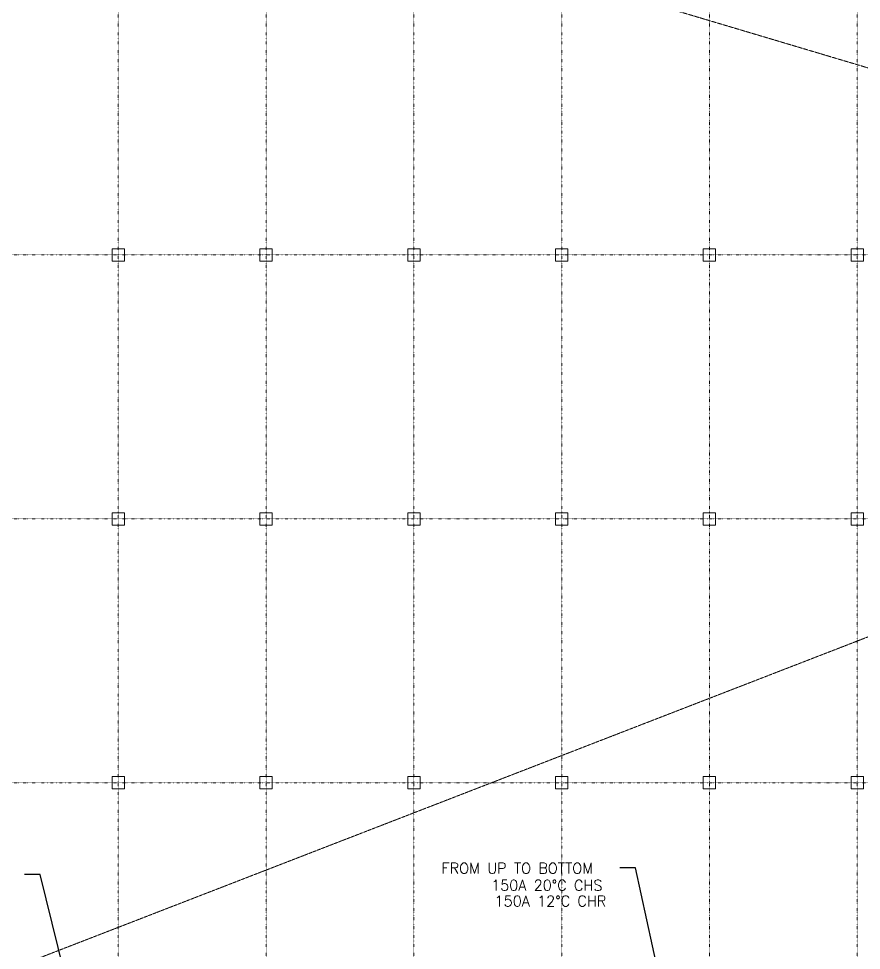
# Model space of a CAD drawing. Extents: x -76427 to 292734, y -42117 to 131250.
# Drawn here: x 20739 to 68632, y 20473 to 73433 of the extents above; entities that cross this region are included whole.
import ezdxf
from ezdxf.enums import TextEntityAlignment as Align

# ---------------------------------------------------------------- set-up
doc = ezdxf.new("R2010")
doc.units = 0
doc.header["$LTSCALE"] = 10
doc.linetypes.add('H12PL1$0$HIDDEN', pattern=[0.4, 0.3, -0.1])
doc.linetypes.add('H12PL1$0$JJP_三點線', pattern=[0.9, 0.3, -0.15, 0, -0.15, 0, -0.15, 0, -0.15])
for name, color, linetype in [('H12PL1$0$A-OBJE-2D', 252, 'Continuous'), ('H12PL1$0$S-COL', 252, 'Continuous'), ('H12PL1$0$S-GRID', 252, 'Continuous'), ('XFM2P05-200k$0$M-PIPE-TEXT', 3, 'Continuous'), ('XFM2P05-200k$0$M-PIPE-TEXT-ARROR', 91, 'Continuous')]:
    doc.layers.add(name, color=color, linetype=linetype)
doc.styles.add('XFM2P05-200k$0$aa-txt', font='simplex.shx', dxfattribs={"bigfont": 'china.shx'})
doc.dimstyles.new('XFM2P05-200k$0$adim-200', dxfattribs={"dimscale": 200, "dimtxt": 0.3, "dimasz": 2.5, "dimexe": 0.1, "dimexo": 0.5, "dimgap": 0.15, "dimtad": 0, "dimdec": 4, "dimzin": 3, "dimdsep": 46, "dimtxsty": 'XFM2P05-200k$0$aa-txt', "dimcen": 2.5, "dimclrd": 256, "dimclre": 256, "dimclrt": 256, "dimadec": 0, "dimazin": 0, "dimtfac": 1, "dimtdec": 4, "dimtmove": 0, "dimatfit": 3, "dimfxl": 1, "dimtolj": 1, "dimtzin": 0, "dimarcsym": 0})

# ---------------------------------------------------------------- blocks, each defined once
blk = doc.blocks.new('H12PL1')
at = {"layer": 'H12PL1$0$A-OBJE-2D', "linetype": 'H12PL1$0$HIDDEN', "lineweight": 0}
for p, q in [((17650, 85950), (243150, 18700)), ((18450, 18700), (192000, 85950))]:
    blk.add_line(p, q, dxfattribs=at)
at = {"layer": 'H12PL1$0$S-COL', "lineweight": 0, "flags": 128}
for points in [[(26050, 59650), (26750, 59650), (26750, 60350), (26050, 60350)], [(34450, 59650), (35150, 59650), (35150, 60350), (34450, 60350)], [(42850, 59650), (43550, 59650), (43550, 60350), (42850, 60350)], [(51250, 59650), (51950, 59650), (51950, 60350), (51250, 60350)], [(59650, 59650), (60350, 59650), (60350, 60350), (59650, 60350)], [(68050, 59650), (68750, 59650), (68750, 60350), (68050, 60350)], [(26050, 44650), (26750, 44650), (26750, 45350), (26050, 45350)], [(34450, 44650), (35150, 44650), (35150, 45350), (34450, 45350)], [(42850, 44650), (43550, 44650), (43550, 45350), (42850, 45350)], [(51250, 44650), (51950, 44650), (51950, 45350), (51250, 45350)], [(59650, 44650), (60350, 44650), (60350, 45350), (59650, 45350)], [(68050, 44650), (68750, 44650), (68750, 45350), (68050, 45350)], [(26050, 29650), (26750, 29650), (26750, 30350), (26050, 30350)], [(34450, 29650), (35150, 29650), (35150, 30350), (34450, 30350)], [(42850, 29650), (43550, 29650), (43550, 30350), (42850, 30350)], [(51250, 29650), (51950, 29650), (51950, 30350), (51250, 30350)], [(59650, 29650), (60350, 29650), (60350, 30350), (59650, 30350)], [(68050, 29650), (68750, 29650), (68750, 30350), (68050, 30350)]]:
    blk.add_lwpolyline(points, close=True, dxfattribs=at)
at = {"layer": 'H12PL1$0$S-GRID', "linetype": 'H12PL1$0$JJP_三點線', "lineweight": 0}
for p, q in [((26400, 128250), (26400, -28000)), ((34800, 128250), (34800, -28000)), ((43200, 128250), (43200, -28000)), ((51600, 128250), (51600, -28000)), ((60000, 128250), (60000, -28000)), ((68400, 128250), (68400, -28000)), ((-29000, 60000), (289600, 60000)), ((-29000, 45000), (289600, 45000)), ((-29000, 30000), (289600, 30000))]:
    blk.add_line(p, q, dxfattribs=at)
blk = doc.blocks.new('XFM2P05-200k')
at = {"layer": 'XFM2P05-200k$0$M-PIPE-TEXT', "style": 'XFM2P05-200k$0$aa-txt'}
for s, p in [('FROM UP TO BOTTOM', (44772, 25141)), ('150A 20%%DC CHS', (47592, 24174)), ('150A 12%%DC CHR', (47788, 23274))]:
    blk.add_text(s, height=600, dxfattribs=at).set_placement(p, align=Align.MIDDLE_LEFT)
at = {"layer": 'XFM2P05-200k$0$M-PIPE-TEXT-ARROR'}
for points in [[(57776, 16102), (55790, 25156), (54903, 25156)], [(23951, 16749), (21965, 24779), (21079, 24779)]]:
    blk.add_leader(points, dimstyle='XFM2P05-200k$0$adim-200', dxfattribs=at)

msp = doc.modelspace()

# ---------------------------------------------------------------- block references
msp.add_blockref('H12PL1', (0, 0))

# ---------------------------------------------------------------- next in the draw order: block references
msp.add_blockref('XFM2P05-200k', (0, 0))

doc.saveas('drawing.dxf')
